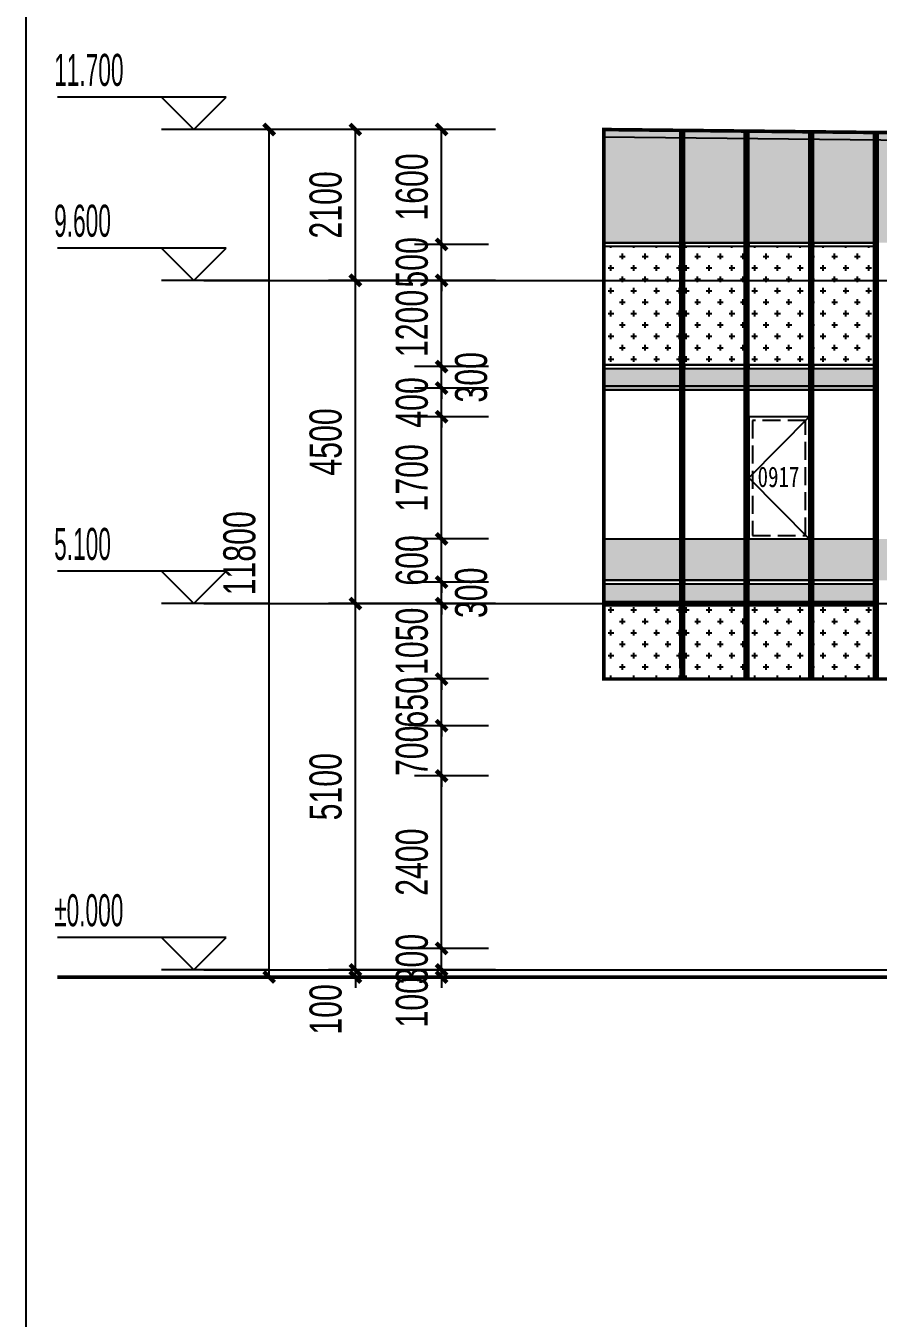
# Model space of a CAD drawing. Extents: x -483182 to 812890, y -390528 to -214858.
# Drawn here: x -31559 to -19697, y -326478 to -308486 of the extents above; entities that cross this region are included whole.
import ezdxf

# ---------------------------------------------------------------- set-up
doc = ezdxf.new("R2010")
doc.units = 0
doc.header["$LTSCALE"] = 1000
doc.header["$MEASUREMENT"] = 0
doc.linetypes.add('DASH', pattern=[0.35, 0.25, -0.1])
for name, color, linetype in [('01-标注_尺寸', 124, 'Continuous'), ('01-标注_标高', 200, 'Continuous'), ('01-标注_轴线坐标', 132, 'Continuous'), ('02-TEXT_标注', 130, 'Continuous'), ('05-填充_156', 156, 'Continuous'), ('05-填充_168', 168, 'Continuous'), ('05-填充_18', 18, 'Continuous'), ('05-填充_天正', 14, 'Continuous'), ('A-C_幕墙龙骨', 133, 'Continuous'), ('A-C_窗', 140, 'Continuous'), ('E-立面轮廓', 241, 'Continuous')]:
    doc.layers.add(name, color=color, linetype=linetype)
doc.layers.add('04-不打印_辅助线', color=165, linetype='Continuous', plot=False)
doc.styles.add('_TCH_DIM', font='ros.shx', dxfattribs={"width": 0.75, "bigfont": 'jd.shx'})
doc.styles.add('_TCH_DIM_T3', font='ros.shx', dxfattribs={"width": 0.705882, "bigfont": 'jd.shx'})
doc.styles.get("Standard").update_dxf_attribs({"font": 'STXIHEI_0.TTF', "width": 0.75})
doc.dimstyles.new('_TCH_ARCH&&150', dxfattribs={"dimtxt": 446.25, "dimasz": 150, "dimexe": 375, "dimexo": 450, "dimgap": 189.375, "dimtad": 1, "dimdec": 0, "dimzin": 0, "dimdsep": 46, "dimtxsty": '_TCH_DIM_T3', "dimblk": 'ARCHTICK', "dimcen": 0.09, "dimclrt": 7, "dimazin": 2, "dimtfac": 1, "dimtdec": 0, "dimtix": 1, "dimtmove": 2, "dimatfit": 3, "dimfxl": 0, "dimtolj": 1, "dimtzin": 0, "dimarcsym": 0})
pattern_1 = [(0, (-32028, 317429.43), (158.75, 158.75), [79.375, -238.125]), (90, (-31988.32, 317389.74), (-158.75, 158.75), [79.375, -238.125])]
pattern_2 = [(50, (0, 0), (364.36934, -31.87817), [38.1, -419.1]), (355, (0, 0), (-70.48565, 382.1133), [30.48, -335.28]), (100.451, (30.36, -2.66), (293.885, 350.23338), [32.38, -356.18]), (46.1842, (0, 101.6), (542.1581, -84.08466), [57.15, -628.65]), (96.6356, (45.2, 94.6), (474.8085, 494.8511), [48.57, -534.27]), (351.184, (0, 101.6), (474.8092, 494.8502), [45.72, -502.92]), (21, (50.8, 76.2), (303.22976, -204.53104), [38.1, -419.1]), (326, (50.8, 76.2), (123.60406, 368.37593), [30.48, -335.28]), (71.4514, (76.07, 59.16), (426.833, 163.8457), [32.38, -356.18]), (37.5, (0, 0), (6.177207, 169.11008), [0, -331.216, 0, -340.36, 0, -336.55]), (7.5, (0, 0), (133.63933, 200.36115), [0, -194.056, 0, -323.596, 0, -128.27]), (327.5, (-113.28, 0), (271.18119, -11.45749), [0, -127, 0, -396.24, 0, -525.78]), (317.5, (-164.08, 0), (296.25836, 50.85298), [0, -165.1, 0, -263.144, 0, -373.38])]
pattern_3 = [(0, (-32250, 317429.43), (158.75, 158.75), [79.375, -238.125]), (90, (-32210.32, 317389.74), (-158.75, 158.75), [79.375, -238.125])]

# ---------------------------------------------------------------- blocks, each defined once
blk = doc.blocks.new('yktdujyfkiu1')
at = {"layer": '05-填充_156'}
h = blk.add_hatch(dxfattribs=at)
h.set_pattern_fill('CROSS', color=136, scale=100)
h.set_pattern_definition(pattern_1)
h.paths.add_polyline_path([(0, 5875), (1061, 5875), (1061, 4225), (0, 4225)])
h = blk.add_hatch(dxfattribs=at)
h.set_pattern_fill('CROSS', color=136, scale=100)
h.set_pattern_definition(pattern_1)
h.paths.add_polyline_path([(0, 875), (1061, 875), (1061, -150), (0, -150)])
at = {"layer": '05-填充_168'}
h = blk.add_hatch(color=256, dxfattribs=at)
h.dxf.hatch_style = 1
h.paths.add_polyline_path([(0, 4175), (1061, 4175), (1061, 3925), (0, 3925)])
h = blk.add_hatch(color=256, dxfattribs=at)
h.dxf.hatch_style = 1
h.paths.add_polyline_path([(0, 1175), (1061, 1175), (1061, 925), (0, 925)])
for points in [[(0, 5925), (1061, 5925)], [(0, 5875), (1061, 5875)], [(0, 5875), (1061, 5875)], [(0, 4225), (1061, 4225)], [(0, 4175), (1061, 4175)], [(0, 3925), (1061, 3925)], [(0, 3875), (1061, 3875)], [(0, 1800), (1061, 1800)], [(0, 1225), (1061, 1225)], [(0, 1175), (1061, 1175)], [(0, 925), (1061, 925)], [(0, 875), (1061, 875)]]:
    blk.add_lwpolyline(points)
for points in [[(0, 5875), (1061, 5875), (1061, 5925), (0, 5925)], [(0, 5875), (1061, 5875), (1061, 4225), (0, 4225)], [(0, 4175), (1061, 4175), (1061, 4225), (0, 4225)], [(0, 4175), (1061, 4175), (1061, 3925), (0, 3925)], [(1061, 3875), (0, 3875), (0, 3925), (1061, 3925)], [(0, 1175), (1061, 1175), (1061, 1225), (0, 1225)], [(0, 1175), (1061, 1175), (1061, 925), (0, 925)], [(1061, 875), (0, 875), (0, 925), (1061, 925)], [(0, 875), (1061, 875), (1061, -150), (0, -150)]]:
    blk.add_lwpolyline(points, close=True)
blk = doc.blocks.new('kutfytd')
at = {"layer": '05-填充_18', "const_width": 60}
for points in [[(1091, -7650), (1091, -12)], [(1990, -7650), (1990, -22)], [(2889, -7650), (2889, -31)], [(3788, -7650), (3788, -41)]]:
    blk.add_lwpolyline(points, dxfattribs=at)
at = {"layer": 'A-C_幕墙龙骨'}
for p, q in [((1121, -7650), (1121, -12)), ((1960, -7650), (1960, -21)), ((2020, -7650), (2020, -22)), ((2859, -7650), (2859, -31)), ((2919, -7650), (2919, -32)), ((3758, -7650), (3758, -41)), ((3818, -7650), (3818, -42))]:
    blk.add_line(p, q, dxfattribs=at)
blk = doc.blocks.new('*U721')
blk.add_lwpolyline([(0, 0), (839, 0), (839, 1700), (0, 1700)], close=True)
blk.add_lwpolyline([(839, 1700), (0, 850), (839, 0)])
at = {"linetype": 'DASH'}
blk.add_lwpolyline([(50, 50), (789, 50), (789, 1650), (50, 1650)], close=True, dxfattribs=at)
at = {"layer": '04-不打印_辅助线', "width": 0.75}
blk.add_text('0917', height=285.4, dxfattribs=at).set_placement((120, 723))
blk = doc.blocks.new('yktdujyfkiu2')
at = {"layer": '05-填充_156'}
h = blk.add_hatch(dxfattribs=at)
h.set_pattern_fill('CROSS', color=136, scale=100)
h.set_pattern_definition(pattern_3)
h.paths.add_polyline_path([(0, 5875), (839, 5875), (839, 4225), (0, 4225)])
h = blk.add_hatch(dxfattribs=at)
h.set_pattern_fill('CROSS', color=136, scale=100)
h.set_pattern_definition(pattern_3)
h.paths.add_polyline_path([(0, 875), (839, 875), (839, -150), (0, -150)])
at = {"layer": '05-填充_168'}
h = blk.add_hatch(color=256, dxfattribs=at)
h.dxf.hatch_style = 1
h.paths.add_polyline_path([(0, 4175), (839, 4175), (839, 3925), (0, 3925)])
h = blk.add_hatch(color=256, dxfattribs=at)
h.dxf.hatch_style = 1
h.paths.add_polyline_path([(0, 1175), (839, 1175), (839, 925), (0, 925)])
for points in [[(0, 5925), (839, 5925)], [(0, 5875), (839, 5875)], [(0, 5875), (839, 5875)], [(0, 4225), (839, 4225)], [(0, 4175), (839, 4175)], [(0, 3925), (839, 3925)], [(0, 3875), (839, 3875)], [(0, 1800), (839, 1800)], [(0, 1225), (839, 1225)], [(0, 1175), (839, 1175)], [(0, 925), (839, 925)], [(0, 875), (839, 875)]]:
    blk.add_lwpolyline(points)
for points in [[(0, 5875), (839, 5875), (839, 5925), (0, 5925)], [(0, 5875), (839, 5875), (839, 4225), (0, 4225)], [(0, 4175), (839, 4175), (839, 4225), (0, 4225)], [(0, 4175), (839, 4175), (839, 3925), (0, 3925)], [(839, 3875), (0, 3875), (0, 3925), (839, 3925)], [(0, 1175), (839, 1175), (839, 1225), (0, 1225)], [(0, 1175), (839, 1175), (839, 925), (0, 925)], [(839, 875), (0, 875), (0, 925), (839, 925)], [(0, 875), (839, 875), (839, -150), (0, -150)]]:
    blk.add_lwpolyline(points, close=True)
blk = doc.blocks.new('yktdujyfkiu3')
at = {"layer": '05-填充_156'}
h = blk.add_hatch(dxfattribs=at)
h.set_pattern_fill('CROSS', color=136, scale=100)
h.set_pattern_definition(pattern_3)
h.paths.add_polyline_path([(0, 5875), (839, 5875), (839, 4225), (0, 4225)])
h = blk.add_hatch(dxfattribs=at)
h.set_pattern_fill('CROSS', color=136, scale=100)
h.set_pattern_definition(pattern_3)
h.paths.add_polyline_path([(0, 875), (839, 875), (839, -150), (0, -150)])
at = {"layer": '05-填充_168'}
h = blk.add_hatch(color=256, dxfattribs=at)
h.dxf.hatch_style = 1
h.paths.add_polyline_path([(0, 4175), (839, 4175), (839, 3925), (0, 3925)])
h = blk.add_hatch(color=256, dxfattribs=at)
h.dxf.hatch_style = 1
h.paths.add_polyline_path([(0, 1175), (839, 1175), (839, 925), (0, 925)])
for points in [[(0, 5925), (839, 5925)], [(0, 5875), (839, 5875)], [(0, 5875), (839, 5875)], [(0, 4225), (839, 4225)], [(0, 4175), (839, 4175)], [(0, 3925), (839, 3925)], [(0, 3875), (839, 3875)], [(0, 1800), (839, 1800)], [(0, 1225), (839, 1225)], [(0, 1175), (839, 1175)], [(0, 925), (839, 925)], [(0, 875), (839, 875)]]:
    blk.add_lwpolyline(points)
for points in [[(0, 5875), (839, 5875), (839, 5925), (0, 5925)], [(0, 5875), (839, 5875), (839, 4225), (0, 4225)], [(0, 4175), (839, 4175), (839, 4225), (0, 4225)], [(0, 4175), (839, 4175), (839, 3925), (0, 3925)], [(839, 3875), (0, 3875), (0, 3925), (839, 3925)], [(0, 1175), (839, 1175), (839, 1225), (0, 1225)], [(0, 1175), (839, 1175), (839, 925), (0, 925)], [(839, 875), (0, 875), (0, 925), (839, 925)], [(0, 875), (839, 875), (839, -150), (0, -150)]]:
    blk.add_lwpolyline(points, close=True)
blk = doc.blocks.new('yktdujyfkiu4')
at = {"layer": '05-填充_156'}
h = blk.add_hatch(dxfattribs=at)
h.set_pattern_fill('CROSS', color=136, scale=100)
h.set_pattern_definition(pattern_3)
h.paths.add_polyline_path([(0, 5875), (839, 5875), (839, 4225), (0, 4225)])
h = blk.add_hatch(dxfattribs=at)
h.set_pattern_fill('CROSS', color=136, scale=100)
h.set_pattern_definition(pattern_3)
h.paths.add_polyline_path([(0, 875), (839, 875), (839, -150), (0, -150)])
at = {"layer": '05-填充_168'}
h = blk.add_hatch(color=256, dxfattribs=at)
h.dxf.hatch_style = 1
h.paths.add_polyline_path([(0, 4175), (839, 4175), (839, 3925), (0, 3925)])
h = blk.add_hatch(color=256, dxfattribs=at)
h.dxf.hatch_style = 1
h.paths.add_polyline_path([(0, 1175), (839, 1175), (839, 925), (0, 925)])
for points in [[(0, 5925), (839, 5925)], [(0, 5875), (839, 5875)], [(0, 5875), (839, 5875)], [(0, 4225), (839, 4225)], [(0, 4175), (839, 4175)], [(0, 3925), (839, 3925)], [(0, 3875), (839, 3875)], [(0, 1800), (839, 1800)], [(0, 1225), (839, 1225)], [(0, 1175), (839, 1175)], [(0, 925), (839, 925)], [(0, 875), (839, 875)]]:
    blk.add_lwpolyline(points)
for points in [[(0, 5875), (839, 5875), (839, 5925), (0, 5925)], [(0, 5875), (839, 5875), (839, 4225), (0, 4225)], [(0, 4175), (839, 4175), (839, 4225), (0, 4225)], [(0, 4175), (839, 4175), (839, 3925), (0, 3925)], [(839, 3875), (0, 3875), (0, 3925), (839, 3925)], [(0, 1175), (839, 1175), (839, 1225), (0, 1225)], [(0, 1175), (839, 1175), (839, 925), (0, 925)], [(839, 875), (0, 875), (0, 925), (839, 925)], [(0, 875), (839, 875), (839, -150), (0, -150)]]:
    blk.add_lwpolyline(points, close=True)
blk = doc.blocks.new('_ArchTick')
at = {"color": 0, "linetype": 'ByBlock', "const_width": 0.4}
blk.add_lwpolyline([(-0.5, -0.5), (0.5, 0.5)], dxfattribs=at)
blk = doc.blocks.new('*D777')
at = {"layer": '01-标注_轴线坐标', "color": 0, "lineweight": -2, "transparency": 16777216}
for p, q in [((-26973, -321629), (-26973, -321479)), ((-25024, -321629), (-27348, -321629)), ((-26973, -321729), (-26973, -321629)), ((-25024, -321729), (-27348, -321729)), ((-26973, -321729), (-26973, -321879))]:
    blk.add_line(p, q, dxfattribs=at)
at = {"layer": 'Defpoints', "color": 0, "transparency": 16777216}
for p in [(-26973, -321629), (-24574, -321629), (-24574, -321729)]:
    blk.add_point(p, dxfattribs=at)
at = {"layer": '01-标注_轴线坐标', "color": 0, "lineweight": -2, "transparency": 16777216, "xscale": 150, "yscale": 150, "zscale": 150}
for p, rotation in [((-26973, -321629), 270), ((-26973, -321729), 90)]:
    blk.add_blockref('_ArchTick', p, dxfattribs=dict(at, rotation=rotation))
at = {"layer": '01-标注_轴线坐标', "color": 7, "transparency": 16777216, "insert": (-27385, -322179), "char_height": 446.2, "attachment_point": 5, "rotation": 90, "style": '_TCH_DIM_T3'}
blk.add_mtext('\\A1;100', dxfattribs=at)
blk = doc.blocks.new('*D778')
at = {"layer": '01-标注_轴线坐标', "color": 0, "lineweight": -2, "transparency": 16777216}
for p, q in [((-25024, -316529), (-27348, -316529)), ((-26973, -321629), (-26973, -316529)), ((-25024, -321629), (-27348, -321629))]:
    blk.add_line(p, q, dxfattribs=at)
at = {"layer": 'Defpoints', "color": 0, "transparency": 16777216}
for p in [(-26973, -316529), (-24574, -316529), (-24574, -321629)]:
    blk.add_point(p, dxfattribs=at)
at = {"layer": '01-标注_轴线坐标', "color": 0, "lineweight": -2, "transparency": 16777216, "xscale": 150, "yscale": 150, "zscale": 150}
for p, rotation in [((-26973, -316529), 90), ((-26973, -321629), 270)]:
    blk.add_blockref('_ArchTick', p, dxfattribs=dict(at, rotation=rotation))
at = {"layer": '01-标注_轴线坐标', "color": 7, "transparency": 16777216, "insert": (-27385, -319079), "char_height": 446.2, "attachment_point": 5, "rotation": 90, "style": '_TCH_DIM_T3'}
blk.add_mtext('\\A1;5100', dxfattribs=at)
blk = doc.blocks.new('*D779')
at = {"layer": '01-标注_轴线坐标', "color": 0, "lineweight": -2, "transparency": 16777216}
for p, q in [((-25024, -312029), (-27348, -312029)), ((-26973, -316529), (-26973, -312029)), ((-25024, -316529), (-27348, -316529))]:
    blk.add_line(p, q, dxfattribs=at)
at = {"layer": 'Defpoints', "color": 0, "transparency": 16777216}
for p in [(-26973, -312029), (-24574, -312029), (-24574, -316529)]:
    blk.add_point(p, dxfattribs=at)
at = {"layer": '01-标注_轴线坐标', "color": 0, "lineweight": -2, "transparency": 16777216, "xscale": 150, "yscale": 150, "zscale": 150}
for p, rotation in [((-26973, -312029), 90), ((-26973, -316529), 270)]:
    blk.add_blockref('_ArchTick', p, dxfattribs=dict(at, rotation=rotation))
at = {"layer": '01-标注_轴线坐标', "color": 7, "transparency": 16777216, "insert": (-27385, -314279), "char_height": 446.2, "attachment_point": 5, "rotation": 90, "style": '_TCH_DIM_T3'}
blk.add_mtext('\\A1;4500', dxfattribs=at)
blk = doc.blocks.new('*D780')
at = {"layer": '01-标注_轴线坐标', "color": 0, "lineweight": -2, "transparency": 16777216}
for p, q in [((-25024, -309929), (-27348, -309929)), ((-26973, -312029), (-26973, -309929)), ((-25024, -312029), (-27348, -312029))]:
    blk.add_line(p, q, dxfattribs=at)
at = {"layer": 'Defpoints', "color": 0, "transparency": 16777216}
for p in [(-26973, -309929), (-24574, -309929), (-24574, -312029)]:
    blk.add_point(p, dxfattribs=at)
at = {"layer": '01-标注_轴线坐标', "color": 0, "lineweight": -2, "transparency": 16777216, "xscale": 150, "yscale": 150, "zscale": 150}
for p, rotation in [((-26973, -309929), 90), ((-26973, -312029), 270)]:
    blk.add_blockref('_ArchTick', p, dxfattribs=dict(at, rotation=rotation))
at = {"layer": '01-标注_轴线坐标', "color": 7, "transparency": 16777216, "insert": (-27385, -310979), "char_height": 446.2, "attachment_point": 5, "rotation": 90, "style": '_TCH_DIM_T3'}
blk.add_mtext('\\A1;2100', dxfattribs=at)
blk = doc.blocks.new('*D781')
at = {"layer": '01-标注_轴线坐标', "color": 0, "lineweight": -2, "transparency": 16777216}
for p, q in [((-26224, -309929), (-28548, -309929)), ((-28173, -321729), (-28173, -309929)), ((-26224, -321729), (-28548, -321729))]:
    blk.add_line(p, q, dxfattribs=at)
at = {"layer": 'Defpoints', "color": 0, "transparency": 16777216}
for p in [(-28173, -309929), (-25774, -309929), (-25774, -321729)]:
    blk.add_point(p, dxfattribs=at)
at = {"layer": '01-标注_轴线坐标', "color": 0, "lineweight": -2, "transparency": 16777216, "xscale": 150, "yscale": 150, "zscale": 150}
for p, rotation in [((-28173, -309929), 90), ((-28173, -321729), 270)]:
    blk.add_blockref('_ArchTick', p, dxfattribs=dict(at, rotation=rotation))
at = {"layer": '01-标注_轴线坐标', "color": 7, "transparency": 16777216, "insert": (-28585, -315829), "char_height": 446.2, "attachment_point": 5, "rotation": 90, "style": '_TCH_DIM_T3'}
blk.add_mtext('\\A1;11800', dxfattribs=at)
blk = doc.blocks.new('*D782')
at = {"layer": '01-标注_尺寸', "color": 0, "lineweight": -2, "transparency": 16777216}
for p, q in [((-25773, -321629), (-25773, -321479)), ((-25119, -321629), (-26148, -321629)), ((-25773, -321729), (-25773, -321629)), ((-25119, -321729), (-26148, -321729)), ((-25773, -321729), (-25773, -321879))]:
    blk.add_line(p, q, dxfattribs=at)
at = {"layer": 'Defpoints', "color": 0, "transparency": 16777216}
for p in [(-25773, -321629), (-24669, -321629), (-24669, -321729)]:
    blk.add_point(p, dxfattribs=at)
at = {"layer": '01-标注_尺寸', "color": 0, "lineweight": -2, "transparency": 16777216, "xscale": 150, "yscale": 150, "zscale": 150}
for p, rotation in [((-25773, -321629), 270), ((-25773, -321729), 90)]:
    blk.add_blockref('_ArchTick', p, dxfattribs=dict(at, rotation=rotation))
at = {"layer": '01-标注_尺寸', "color": 7, "transparency": 16777216, "insert": (-26185, -322080), "char_height": 446.2, "attachment_point": 5, "rotation": 90, "style": '_TCH_DIM_T3'}
blk.add_mtext('\\A1;100', dxfattribs=at)
blk = doc.blocks.new('*D783')
at = {"layer": '01-标注_尺寸', "color": 0, "lineweight": -2, "transparency": 16777216}
for p, q in [((-25119, -321329), (-26148, -321329)), ((-25773, -321329), (-25773, -321179)), ((-25773, -321629), (-25773, -321329)), ((-25119, -321629), (-26148, -321629)), ((-25773, -321629), (-25773, -321779))]:
    blk.add_line(p, q, dxfattribs=at)
at = {"layer": 'Defpoints', "color": 0, "transparency": 16777216}
for p in [(-25773, -321329), (-24669, -321329), (-24669, -321629)]:
    blk.add_point(p, dxfattribs=at)
at = {"layer": '01-标注_尺寸', "color": 0, "lineweight": -2, "transparency": 16777216, "xscale": 150, "yscale": 150, "zscale": 150}
for p, rotation in [((-25773, -321329), 270), ((-25773, -321629), 90)]:
    blk.add_blockref('_ArchTick', p, dxfattribs=dict(at, rotation=rotation))
at = {"layer": '01-标注_尺寸', "color": 7, "transparency": 16777216, "insert": (-26185, -321479), "char_height": 446.2, "attachment_point": 5, "rotation": 90, "style": '_TCH_DIM_T3'}
blk.add_mtext('\\A1;300', dxfattribs=at)
blk = doc.blocks.new('*D784')
at = {"layer": '01-标注_尺寸', "color": 0, "lineweight": -2, "transparency": 16777216}
for p, q in [((-25119, -318929), (-26148, -318929)), ((-25773, -321329), (-25773, -318929)), ((-25119, -321329), (-26148, -321329))]:
    blk.add_line(p, q, dxfattribs=at)
at = {"layer": 'Defpoints', "color": 0, "transparency": 16777216}
for p in [(-25773, -318929), (-24669, -318929), (-24669, -321329)]:
    blk.add_point(p, dxfattribs=at)
at = {"layer": '01-标注_尺寸', "color": 0, "lineweight": -2, "transparency": 16777216, "xscale": 150, "yscale": 150, "zscale": 150}
for p, rotation in [((-25773, -318929), 90), ((-25773, -321329), 270)]:
    blk.add_blockref('_ArchTick', p, dxfattribs=dict(at, rotation=rotation))
at = {"layer": '01-标注_尺寸', "color": 7, "transparency": 16777216, "insert": (-26185, -320129), "char_height": 446.2, "attachment_point": 5, "rotation": 90, "style": '_TCH_DIM_T3'}
blk.add_mtext('\\A1;2400', dxfattribs=at)
blk = doc.blocks.new('*D785')
at = {"layer": '01-标注_尺寸', "color": 0, "lineweight": -2, "transparency": 16777216}
for p, q in [((-25773, -318229), (-25773, -318079)), ((-25119, -318229), (-26148, -318229)), ((-25773, -318929), (-25773, -318229)), ((-25119, -318929), (-26148, -318929)), ((-25773, -318929), (-25773, -319079))]:
    blk.add_line(p, q, dxfattribs=at)
at = {"layer": 'Defpoints', "color": 0, "transparency": 16777216}
for p in [(-25773, -318229), (-24669, -318229), (-24669, -318929)]:
    blk.add_point(p, dxfattribs=at)
at = {"layer": '01-标注_尺寸', "color": 0, "lineweight": -2, "transparency": 16777216, "xscale": 150, "yscale": 150, "zscale": 150}
for p, rotation in [((-25773, -318229), 270), ((-25773, -318929), 90)]:
    blk.add_blockref('_ArchTick', p, dxfattribs=dict(at, rotation=rotation))
at = {"layer": '01-标注_尺寸', "color": 7, "transparency": 16777216, "insert": (-26185, -318579), "char_height": 446.2, "attachment_point": 5, "rotation": 90, "style": '_TCH_DIM_T3'}
blk.add_mtext('\\A1;700', dxfattribs=at)
blk = doc.blocks.new('*D786')
at = {"layer": '01-标注_尺寸', "color": 0, "lineweight": -2, "transparency": 16777216}
for p, q in [((-25773, -317579), (-25773, -317429)), ((-25119, -317579), (-26148, -317579)), ((-25773, -318229), (-25773, -317579)), ((-25119, -318229), (-26148, -318229)), ((-25773, -318229), (-25773, -318379))]:
    blk.add_line(p, q, dxfattribs=at)
at = {"layer": 'Defpoints', "color": 0, "transparency": 16777216}
for p in [(-25773, -317579), (-24669, -317579), (-24669, -318229)]:
    blk.add_point(p, dxfattribs=at)
at = {"layer": '01-标注_尺寸', "color": 0, "lineweight": -2, "transparency": 16777216, "xscale": 150, "yscale": 150, "zscale": 150}
for p, rotation in [((-25773, -317579), 270), ((-25773, -318229), 90)]:
    blk.add_blockref('_ArchTick', p, dxfattribs=dict(at, rotation=rotation))
at = {"layer": '01-标注_尺寸', "color": 7, "transparency": 16777216, "insert": (-26185, -317904), "char_height": 446.2, "attachment_point": 5, "rotation": 90, "style": '_TCH_DIM_T3'}
blk.add_mtext('\\A1;650', dxfattribs=at)
blk = doc.blocks.new('*D787')
at = {"layer": '01-标注_尺寸', "color": 0, "lineweight": -2, "transparency": 16777216}
for p, q in [((-25773, -316529), (-25773, -316379)), ((-25119, -316529), (-26148, -316529)), ((-25773, -317579), (-25773, -316529)), ((-25119, -317579), (-26148, -317579)), ((-25773, -317579), (-25773, -317729))]:
    blk.add_line(p, q, dxfattribs=at)
at = {"layer": 'Defpoints', "color": 0, "transparency": 16777216}
for p in [(-25773, -316529), (-24669, -316529), (-24669, -317579)]:
    blk.add_point(p, dxfattribs=at)
at = {"layer": '01-标注_尺寸', "color": 0, "lineweight": -2, "transparency": 16777216, "xscale": 150, "yscale": 150, "zscale": 150}
for p, rotation in [((-25773, -316529), 270), ((-25773, -317579), 90)]:
    blk.add_blockref('_ArchTick', p, dxfattribs=dict(at, rotation=rotation))
at = {"layer": '01-标注_尺寸', "color": 7, "transparency": 16777216, "insert": (-26185, -317054), "char_height": 446.2, "attachment_point": 5, "rotation": 90, "style": '_TCH_DIM_T3'}
blk.add_mtext('\\A1;1050', dxfattribs=at)
blk = doc.blocks.new('*D788')
at = {"layer": '01-标注_尺寸', "color": 0, "lineweight": -2, "transparency": 16777216}
for p, q in [((-25773, -316229), (-25773, -316079)), ((-25119, -316229), (-26148, -316229)), ((-25773, -316529), (-25773, -316229)), ((-25119, -316529), (-26148, -316529)), ((-25773, -316529), (-25773, -316679))]:
    blk.add_line(p, q, dxfattribs=at)
at = {"layer": 'Defpoints', "color": 0, "transparency": 16777216}
for p in [(-25773, -316229), (-24669, -316229), (-24669, -316529)]:
    blk.add_point(p, dxfattribs=at)
at = {"layer": '01-标注_尺寸', "color": 0, "lineweight": -2, "transparency": 16777216, "xscale": 150, "yscale": 150, "zscale": 150}
for p, rotation in [((-25773, -316229), 270), ((-25773, -316529), 90)]:
    blk.add_blockref('_ArchTick', p, dxfattribs=dict(at, rotation=rotation))
at = {"layer": '01-标注_尺寸', "color": 7, "transparency": 16777216, "insert": (-25360, -316379), "char_height": 446.2, "attachment_point": 5, "rotation": 90, "style": '_TCH_DIM_T3'}
blk.add_mtext('\\A1;300', dxfattribs=at)
blk = doc.blocks.new('*D789')
at = {"layer": '01-标注_尺寸', "color": 0, "lineweight": -2, "transparency": 16777216}
for p, q in [((-25773, -315629), (-25773, -315479)), ((-25119, -315629), (-26148, -315629)), ((-25773, -316229), (-25773, -315629)), ((-25119, -316229), (-26148, -316229)), ((-25773, -316229), (-25773, -316379))]:
    blk.add_line(p, q, dxfattribs=at)
at = {"layer": 'Defpoints', "color": 0, "transparency": 16777216}
for p in [(-25773, -315629), (-24669, -315629), (-24669, -316229)]:
    blk.add_point(p, dxfattribs=at)
at = {"layer": '01-标注_尺寸', "color": 0, "lineweight": -2, "transparency": 16777216, "xscale": 150, "yscale": 150, "zscale": 150}
for p, rotation in [((-25773, -315629), 270), ((-25773, -316229), 90)]:
    blk.add_blockref('_ArchTick', p, dxfattribs=dict(at, rotation=rotation))
at = {"layer": '01-标注_尺寸', "color": 7, "transparency": 16777216, "insert": (-26185, -315929), "char_height": 446.2, "attachment_point": 5, "rotation": 90, "style": '_TCH_DIM_T3'}
blk.add_mtext('\\A1;600', dxfattribs=at)
blk = doc.blocks.new('*D790')
at = {"layer": '01-标注_尺寸', "color": 0, "lineweight": -2, "transparency": 16777216}
for p, q in [((-25119, -313929), (-26148, -313929)), ((-25773, -315629), (-25773, -313929)), ((-25119, -315629), (-26148, -315629))]:
    blk.add_line(p, q, dxfattribs=at)
at = {"layer": 'Defpoints', "color": 0, "transparency": 16777216}
for p in [(-25773, -313929), (-24669, -313929), (-24669, -315629)]:
    blk.add_point(p, dxfattribs=at)
at = {"layer": '01-标注_尺寸', "color": 0, "lineweight": -2, "transparency": 16777216, "xscale": 150, "yscale": 150, "zscale": 150}
for p, rotation in [((-25773, -313929), 90), ((-25773, -315629), 270)]:
    blk.add_blockref('_ArchTick', p, dxfattribs=dict(at, rotation=rotation))
at = {"layer": '01-标注_尺寸', "color": 7, "transparency": 16777216, "insert": (-26185, -314779), "char_height": 446.2, "attachment_point": 5, "rotation": 90, "style": '_TCH_DIM_T3'}
blk.add_mtext('\\A1;1700', dxfattribs=at)
blk = doc.blocks.new('*D791')
at = {"layer": '01-标注_尺寸', "color": 0, "lineweight": -2, "transparency": 16777216}
for p, q in [((-25773, -313529), (-25773, -313379)), ((-25119, -313529), (-26148, -313529)), ((-25773, -313929), (-25773, -313529)), ((-25119, -313929), (-26148, -313929)), ((-25773, -313929), (-25773, -314079))]:
    blk.add_line(p, q, dxfattribs=at)
at = {"layer": 'Defpoints', "color": 0, "transparency": 16777216}
for p in [(-25773, -313529), (-24669, -313529), (-24669, -313929)]:
    blk.add_point(p, dxfattribs=at)
at = {"layer": '01-标注_尺寸', "color": 0, "lineweight": -2, "transparency": 16777216, "xscale": 150, "yscale": 150, "zscale": 150}
for p, rotation in [((-25773, -313529), 270), ((-25773, -313929), 90)]:
    blk.add_blockref('_ArchTick', p, dxfattribs=dict(at, rotation=rotation))
at = {"layer": '01-标注_尺寸', "color": 7, "transparency": 16777216, "insert": (-26185, -313729), "char_height": 446.2, "attachment_point": 5, "rotation": 90, "style": '_TCH_DIM_T3'}
blk.add_mtext('\\A1;400', dxfattribs=at)
blk = doc.blocks.new('*D792')
at = {"layer": '01-标注_尺寸', "color": 0, "lineweight": -2, "transparency": 16777216}
for p, q in [((-25119, -313229), (-26148, -313229)), ((-25773, -313229), (-25773, -313079)), ((-25773, -313529), (-25773, -313229)), ((-25119, -313529), (-26148, -313529)), ((-25773, -313529), (-25773, -313679))]:
    blk.add_line(p, q, dxfattribs=at)
at = {"layer": 'Defpoints', "color": 0, "transparency": 16777216}
for p in [(-25773, -313229), (-24669, -313229), (-24669, -313529)]:
    blk.add_point(p, dxfattribs=at)
at = {"layer": '01-标注_尺寸', "color": 0, "lineweight": -2, "transparency": 16777216, "xscale": 150, "yscale": 150, "zscale": 150}
for p, rotation in [((-25773, -313229), 270), ((-25773, -313529), 90)]:
    blk.add_blockref('_ArchTick', p, dxfattribs=dict(at, rotation=rotation))
at = {"layer": '01-标注_尺寸', "color": 7, "transparency": 16777216, "insert": (-25360, -313379), "char_height": 446.2, "attachment_point": 5, "rotation": 90, "style": '_TCH_DIM_T3'}
blk.add_mtext('\\A1;300', dxfattribs=at)
blk = doc.blocks.new('*D793')
at = {"layer": '01-标注_尺寸', "color": 0, "lineweight": -2, "transparency": 16777216}
for p, q in [((-25119, -312029), (-26148, -312029)), ((-25773, -313229), (-25773, -312029)), ((-25119, -313229), (-26148, -313229))]:
    blk.add_line(p, q, dxfattribs=at)
at = {"layer": 'Defpoints', "color": 0, "transparency": 16777216}
for p in [(-25773, -312029), (-24669, -312029), (-24669, -313229)]:
    blk.add_point(p, dxfattribs=at)
at = {"layer": '01-标注_尺寸', "color": 0, "lineweight": -2, "transparency": 16777216, "xscale": 150, "yscale": 150, "zscale": 150}
for p, rotation in [((-25773, -312029), 90), ((-25773, -313229), 270)]:
    blk.add_blockref('_ArchTick', p, dxfattribs=dict(at, rotation=rotation))
at = {"layer": '01-标注_尺寸', "color": 7, "transparency": 16777216, "insert": (-26185, -312629), "char_height": 446.2, "attachment_point": 5, "rotation": 90, "style": '_TCH_DIM_T3'}
blk.add_mtext('\\A1;1200', dxfattribs=at)
blk = doc.blocks.new('*D794')
at = {"layer": '01-标注_尺寸', "color": 0, "lineweight": -2, "transparency": 16777216}
for p, q in [((-25773, -311529), (-25773, -311379)), ((-25119, -311529), (-26148, -311529)), ((-25773, -312029), (-25773, -311529)), ((-25119, -312029), (-26148, -312029)), ((-25773, -312029), (-25773, -312179))]:
    blk.add_line(p, q, dxfattribs=at)
at = {"layer": 'Defpoints', "color": 0, "transparency": 16777216}
for p in [(-25773, -311529), (-24669, -311529), (-24669, -312029)]:
    blk.add_point(p, dxfattribs=at)
at = {"layer": '01-标注_尺寸', "color": 0, "lineweight": -2, "transparency": 16777216, "xscale": 150, "yscale": 150, "zscale": 150}
for p, rotation in [((-25773, -311529), 270), ((-25773, -312029), 90)]:
    blk.add_blockref('_ArchTick', p, dxfattribs=dict(at, rotation=rotation))
at = {"layer": '01-标注_尺寸', "color": 7, "transparency": 16777216, "insert": (-26185, -311779), "char_height": 446.2, "attachment_point": 5, "rotation": 90, "style": '_TCH_DIM_T3'}
blk.add_mtext('\\A1;500', dxfattribs=at)
blk = doc.blocks.new('*D795')
at = {"layer": '01-标注_尺寸', "color": 0, "lineweight": -2, "transparency": 16777216}
for p, q in [((-25119, -309929), (-26148, -309929)), ((-25773, -311529), (-25773, -309929)), ((-25119, -311529), (-26148, -311529))]:
    blk.add_line(p, q, dxfattribs=at)
at = {"layer": 'Defpoints', "color": 0, "transparency": 16777216}
for p in [(-25773, -309929), (-24669, -309929), (-24669, -311529)]:
    blk.add_point(p, dxfattribs=at)
at = {"layer": '01-标注_尺寸', "color": 0, "lineweight": -2, "transparency": 16777216, "xscale": 150, "yscale": 150, "zscale": 150}
for p, rotation in [((-25773, -309929), 90), ((-25773, -311529), 270)]:
    blk.add_blockref('_ArchTick', p, dxfattribs=dict(at, rotation=rotation))
at = {"layer": '01-标注_尺寸', "color": 7, "transparency": 16777216, "insert": (-26185, -310729), "char_height": 446.2, "attachment_point": 5, "rotation": 90, "style": '_TCH_DIM_T3'}
blk.add_mtext('\\A1;1600', dxfattribs=at)

msp = doc.modelspace()

# ---------------------------------------------------------------- hatches: boundary and pattern name
at = {"layer": '05-填充_18'}
h = msp.add_hatch(color=256, dxfattribs=at)
h.dxf.hatch_style = 1
h.paths.add_polyline_path([(-23515, -309929.4), (-23515, -310029.4), (22342.2, -310529.4), (22342.2, -310429.4)])
at = {"layer": '05-填充_天正'}
h = msp.add_hatch(dxfattribs=at)
h.set_pattern_fill('AR-CONC', color=256, scale=200)
h.set_pattern_definition(pattern_2)
h.paths.add_polyline_path([(-22454, -311504.4), (-22454, -309941), (-23515, -309929.4), (-23515, -311504.4)])
h.paths.add_polyline_path([(-22394, -311504.4), (-21555, -311504.4), (-21555, -309950.8), (-22394, -309941.7)])
h.paths.add_polyline_path([(-20656, -311504.4), (-20656, -309960.6), (-21495, -309951.5), (-21495, -311504.4)])
h.paths.add_polyline_path([(-20596, -311504.4), (-19757, -311504.4), (-19757, -309970.4), (-20596, -309961.3)])
h.paths.add_polyline_path([(-18858, -311504.4), (-18858, -309980.2), (-19697, -309971.1), (-19697, -311504.4)])
h.paths.add_polyline_path([(-18798, -311504.4), (-17959, -311504.4), (-17959, -309990), (-18798, -309980.9)])
h.paths.add_polyline_path([(-17060, -311504.4), (-17060, -309999.8), (-17899, -309990.7), (-17899, -311504.4)])
h.paths.add_polyline_path([(-17000, -311504.4), (-16161, -311504.4), (-16161, -310009.6), (-17000, -310000.5)])
h.paths.add_polyline_path([(-15262, -311504.4), (-15262, -310019.4), (-16101, -310010.3), (-16101, -311504.4)])
h.paths.add_polyline_path([(-14363, -311504.4), (-14363, -310029.2), (-15202, -310020.1), (-15202, -311504.4)])
h.paths.add_polyline_path([(-13464, -311504.4), (-13464, -310039), (-14303, -310029.9), (-14303, -311504.4)])
h.paths.add_polyline_path([(-12565, -311504.4), (-12565, -310048.8), (-13404, -310039.7), (-13404, -311504.4)])
h.paths.add_polyline_path([(-11666, -311504.4), (-11666, -310058.6), (-12505, -310049.5), (-12505, -311504.4)])
h.paths.add_polyline_path([(-10767, -311504.4), (-10767, -310068.4), (-11606, -310059.3), (-11606, -311504.4)])
h.paths.add_polyline_path([(-9868, -311504.4), (-9868, -310078.2), (-10707, -310069.1), (-10707, -311504.4)])
h.paths.add_polyline_path([(-9808, -311504.4), (-8969, -311504.4), (-8969, -310088), (-9808, -310078.9)])
h.paths.add_polyline_path([(-8070, -311504.4), (-8070, -310097.8), (-8909, -310088.7), (-8909, -311504.4)])
h.paths.add_polyline_path([(-7171, -311504.4), (-7171, -310107.6), (-8010, -310098.5), (-8010, -311504.4)])
h.paths.add_polyline_path([(-6272, -311504.4), (-6272, -310117.4), (-7111, -310108.3), (-7111, -311504.4)])
h.paths.add_polyline_path([(-5373, -311504.4), (-5373, -310127.2), (-6212, -310118.1), (-6212, -311504.4)])
h.paths.add_polyline_path([(-4474, -311504.4), (-4474, -310137), (-5313, -310127.9), (-5313, -311504.4)])
h.paths.add_polyline_path([(-3575, -311504.4), (-3575, -310146.8), (-4414, -310137.7), (-4414, -311504.4)])
h.paths.add_polyline_path([(-3515, -311504.4), (-2676, -311504.4), (-2676, -310156.6), (-3515, -310147.5)])
h.paths.add_polyline_path([(-1777, -311504.4), (-1777, -310166.4), (-2616, -310157.3), (-2616, -311504.4)])
h.paths.add_polyline_path([(-878, -311504.4), (-878, -310176.2), (-1717, -310167.1), (-1717, -311504.4)])
h.paths.add_polyline_path([(21, -311504.4), (21, -310186.1), (-818, -310176.9), (-818, -311504.4)])
h.paths.add_polyline_path([(920, -311504.4), (920, -310195.9), (81, -310186.7), (81, -311504.4)])
h.paths.add_polyline_path([(1819, -311504.4), (1819, -310205.7), (980, -310196.5), (980, -311504.4)])
h.paths.add_polyline_path([(2718, -311504.4), (2718, -310215.5), (1879, -310206.3), (1879, -311504.4)])
h.paths.add_polyline_path([(3617, -311504.4), (3617, -310225.3), (2778, -310216.1), (2778, -311504.4)])
h.paths.add_polyline_path([(4516, -311504.4), (4516, -310235.1), (3677, -310225.9), (3677, -311504.4)])
h.paths.add_polyline_path([(5415, -311504.4), (5415, -310244.9), (4576, -310235.7), (4576, -311504.4)])
h.paths.add_polyline_path([(6314, -311504.4), (6314, -310254.7), (5475, -310245.5), (5475, -311504.4)])
h.paths.add_polyline_path([(7213, -311504.4), (7213, -310264.5), (6374, -310255.3), (6374, -311504.4)])
h.paths.add_polyline_path([(8112, -311504.4), (8112, -310274.3), (7273, -310265.1), (7273, -311504.4)])
h.paths.add_polyline_path([(9011, -311504.4), (9011, -310284.1), (8172, -310274.9), (8172, -311504.4)])
h.paths.add_polyline_path([(9910, -311504.4), (9910, -310293.9), (9071, -310284.7), (9071, -311504.4)])
h.paths.add_polyline_path([(10809, -311504.4), (10809, -310303.7), (9970, -310294.5), (9970, -311504.4)])
h.paths.add_polyline_path([(11708, -311504.4), (11708, -310313.5), (10869, -310304.3), (10869, -311504.4)])
h.paths.add_polyline_path([(12607, -311504.4), (12607, -310323.3), (11768, -310314.1), (11768, -311504.4)])
h.paths.add_polyline_path([(13506, -311504.4), (13506, -310333.1), (12667, -310323.9), (12667, -311504.4)])
h.paths.add_polyline_path([(14405, -311504.4), (14405, -310342.9), (13566, -310333.7), (13566, -311504.4)])
h.paths.add_polyline_path([(15304, -311504.4), (15304, -310352.7), (14465, -310343.5), (14465, -311504.4)])
h.paths.add_polyline_path([(15364, -311504.4), (16203, -311504.4), (16203, -310362.5), (15364, -310353.3)])
h.paths.add_polyline_path([(17102, -311504.4), (17102, -310372.3), (16263, -310363.1), (16263, -311504.4)])
h.paths.add_polyline_path([(18001, -311504.4), (18001, -310382.1), (17162, -310372.9), (17162, -311504.4)])
h.paths.add_polyline_path([(18900, -311504.4), (18900, -310391.9), (18061, -310382.7), (18061, -311504.4)])
h.paths.add_polyline_path([(19799, -311504.4), (19799, -310401.7), (18960, -310392.6), (18960, -311504.4)])
h.paths.add_polyline_path([(20698, -311504.4), (20698, -310411.5), (19859, -310402.4), (19859, -311504.4)])
h.paths.add_polyline_path([(21597, -311504.4), (21597, -310421.3), (20758, -310412.2), (20758, -311504.4)])
h.paths.add_polyline_path([(22342.2, -310429.4), (21657, -310422), (21657, -311504.4), (22340, -311504.4)])
h = msp.add_hatch(dxfattribs=at)
h.set_pattern_fill('AR-CONC', color=256, scale=200)
h.set_pattern_definition(pattern_2)
h.paths.add_polyline_path([(21657, -315629.4), (22340, -315629.4), (22340, -316204.4), (21657, -316204.4)])
h.paths.add_polyline_path([(20758, -315629.4), (21597, -315629.4), (21597, -316204.4), (20758, -316204.4)])
h.paths.add_polyline_path([(19859, -316204.4), (20698, -316204.4), (20698, -315629.4), (19859, -315629.4)])
h.paths.add_polyline_path([(18960, -316204.4), (19799, -316204.4), (19799, -315629.4), (18960, -315629.4)])
h.paths.add_polyline_path([(18061, -315629.4), (18900, -315629.4), (18900, -316204.4), (18061, -316204.4)])
h.paths.add_polyline_path([(17162, -315629.4), (18001, -315629.4), (18001, -316204.4), (17162, -316204.4)])
h.paths.add_polyline_path([(16263, -316204.4), (17102, -316204.4), (17102, -315629.4), (16263, -315629.4)])
h.paths.add_polyline_path([(15364, -316204.4), (16203, -316204.4), (16203, -315629.4), (15364, -315629.4)])
h.paths.add_polyline_path([(14465, -315629.4), (15304, -315629.4), (15304, -316204.4), (14465, -316204.4)])
h.paths.add_polyline_path([(13566, -315629.4), (14405, -315629.4), (14405, -316204.4), (13566, -316204.4)])
h.paths.add_polyline_path([(12667, -315629.4), (13506, -315629.4), (13506, -316204.4), (12667, -316204.4)])
h.paths.add_polyline_path([(11768, -315629.4), (12607, -315629.4), (12607, -316204.4), (11768, -316204.4)])
h.paths.add_polyline_path([(10869, -315629.4), (11708, -315629.4), (11708, -316204.4), (10869, -316204.4)])
h.paths.add_polyline_path([(9970, -315629.4), (10809, -315629.4), (10809, -316204.4), (9970, -316204.4)])
h.paths.add_polyline_path([(9071, -315629.4), (9910, -315629.4), (9910, -316204.4), (9071, -316204.4)])
h.paths.add_polyline_path([(8172, -315629.4), (9011, -315629.4), (9011, -316204.4), (8172, -316204.4)])
h.paths.add_polyline_path([(7273, -315629.4), (8112, -315629.4), (8112, -316204.4), (7273, -316204.4)])
h.paths.add_polyline_path([(6374, -315629.4), (7213, -315629.4), (7213, -316204.4), (6374, -316204.4)])
h.paths.add_polyline_path([(5475, -315629.4), (6314, -315629.4), (6314, -316204.4), (5475, -316204.4)])
h.paths.add_polyline_path([(4576, -315629.4), (5415, -315629.4), (5415, -316204.4), (4576, -316204.4)])
h.paths.add_polyline_path([(3677, -315629.4), (4516, -315629.4), (4516, -316204.4), (3677, -316204.4)])
h.paths.add_polyline_path([(2778, -315629.4), (3617, -315629.4), (3617, -316204.4), (2778, -316204.4)])
h.paths.add_polyline_path([(1879, -315629.4), (2718, -315629.4), (2718, -316204.4), (1879, -316204.4)])
h.paths.add_polyline_path([(980, -315629.4), (1819, -315629.4), (1819, -316204.4), (980, -316204.4)])
h.paths.add_polyline_path([(81, -315629.4), (920, -315629.4), (920, -316204.4), (81, -316204.4)])
h.paths.add_polyline_path([(-818, -315629.4), (21, -315629.4), (21, -316204.4), (-818, -316204.4)])
h.paths.add_polyline_path([(-1717, -315629.4), (-878, -315629.4), (-878, -316204.4), (-1717, -316204.4)])
h.paths.add_polyline_path([(-2616, -315629.4), (-1777, -315629.4), (-1777, -316204.4), (-2616, -316204.4)])
h.paths.add_polyline_path([(-3515, -315629.4), (-2676, -315629.4), (-2676, -316204.4), (-3515, -316204.4)])
h.paths.add_polyline_path([(-4414, -315629.4), (-3575, -315629.4), (-3575, -316204.4), (-4414, -316204.4)])
h.paths.add_polyline_path([(-5313, -315629.4), (-4474, -315629.4), (-4474, -316204.4), (-5313, -316204.4)])
h.paths.add_polyline_path([(-6212, -315629.4), (-5373, -315629.4), (-5373, -316204.4), (-6212, -316204.4)])
h.paths.add_polyline_path([(-7111, -315629.4), (-6272, -315629.4), (-6272, -316204.4), (-7111, -316204.4)])
h.paths.add_polyline_path([(-8010, -315629.4), (-7171, -315629.4), (-7171, -316204.4), (-8010, -316204.4)])
h.paths.add_polyline_path([(-8909, -315629.4), (-8070, -315629.4), (-8070, -316204.4), (-8909, -316204.4)])
h.paths.add_polyline_path([(-9808, -315629.4), (-8969, -315629.4), (-8969, -316204.4), (-9808, -316204.4)])
h.paths.add_polyline_path([(-10707, -315629.4), (-9868, -315629.4), (-9868, -316204.4), (-10707, -316204.4)])
h.paths.add_polyline_path([(-11606, -315629.4), (-10767, -315629.4), (-10767, -316204.4), (-11606, -316204.4)])
h.paths.add_polyline_path([(-12505, -315629.4), (-11666, -315629.4), (-11666, -316204.4), (-12505, -316204.4)])
h.paths.add_polyline_path([(-13404, -315629.4), (-12565, -315629.4), (-12565, -316204.4), (-13404, -316204.4)])
h.paths.add_polyline_path([(-14303, -315629.4), (-13464, -315629.4), (-13464, -316204.4), (-14303, -316204.4)])
h.paths.add_polyline_path([(-15202, -315629.4), (-14363, -315629.4), (-14363, -316204.4), (-15202, -316204.4)])
h.paths.add_polyline_path([(-16101, -315629.4), (-15262, -315629.4), (-15262, -316204.4), (-16101, -316204.4)])
h.paths.add_polyline_path([(-17000, -315629.4), (-16161, -315629.4), (-16161, -316204.4), (-17000, -316204.4)])
h.paths.add_polyline_path([(-17899, -315629.4), (-17060, -315629.4), (-17060, -316204.4), (-17899, -316204.4)])
h.paths.add_polyline_path([(-18798, -315629.4), (-17959, -315629.4), (-17959, -316204.4), (-18798, -316204.4)])
h.paths.add_polyline_path([(-19697, -315629.4), (-18858, -315629.4), (-18858, -316204.4), (-19697, -316204.4)])
h.paths.add_polyline_path([(-20596, -315629.4), (-19757, -315629.4), (-19757, -316204.4), (-20596, -316204.4)])
h.paths.add_polyline_path([(-21495, -315629.4), (-20656, -315629.4), (-20656, -316204.4), (-21495, -316204.4)])
h.paths.add_polyline_path([(-22394, -315629.4), (-21555, -315629.4), (-21555, -316204.4), (-22394, -316204.4)])
h.paths.add_polyline_path([(-23515, -316204.4), (-22454, -316204.4), (-22454, -315629.4), (-23515, -315629.4)])

# ---------------------------------------------------------------- linework, layer by layer
at = {"layer": '01-标注_标高'}
for p, q in [((-28773, -309479.4), (-31120.5, -309479.4)), ((-29223, -309929.4), (-29673, -309479.4)), ((-29223, -309929.4), (-28773, -309479.4)), ((-28173, -309929.4), (-29673, -309929.4)), ((-28773, -311579.4), (-31120.5, -311579.4)), ((-29223, -312029.4), (-29673, -311579.4)), ((-29223, -312029.4), (-28773, -311579.4)), ((-28173, -312029.4), (-29673, -312029.4)), ((-28773, -316079.4), (-31120.5, -316079.4)), ((-29223, -316529.4), (-29673, -316079.4)), ((-29223, -316529.4), (-28773, -316079.4)), ((-28173, -316529.4), (-29673, -316529.4)), ((-28773, -321179.4), (-31120.5, -321179.4)), ((-29223, -321629.4), (-29673, -321179.4)), ((-29223, -321629.4), (-28773, -321179.4)), ((-28173, -321629.4), (-29673, -321629.4))]:
    msp.add_line(p, q, dxfattribs=at)
at = {"layer": '04-不打印_辅助线'}
msp.add_lwpolyline([(-31559, -333841.9), (111091, -333841.9), (111091, -294391.9), (-31559, -294391.9)], close=True, dxfattribs=at)
for points in [[(-29082.7, -312029.4), (480719.6, -312029.4)], [(-29082.7, -316529.4), (480719.6, -316529.4)], [(-29082.7, -321629.4), (480719.6, -321629.4)], [(-29082.7, -321729.4), (480719.6, -321729.4)]]:
    msp.add_lwpolyline(points, dxfattribs=at)
at = {"layer": 'A-C_幕墙龙骨'}
msp.add_line((-22454, -317429.4), (-22454, -309941), dxfattribs=at)
msp.add_lwpolyline([(-23515, -309929.4), (-23515, -310029.4), (22342.2, -310529.4), (22342.2, -310429.4)], close=True, dxfattribs=at)
at = {"layer": 'E-立面轮廓', "const_width": 50}
msp.add_lwpolyline([(22342.2, -310429.4), (-23515, -309929.4), (-23515, -317579.4), (22340, -317579.4)], close=True, dxfattribs=at)
msp.add_lwpolyline([(110624, -321729.4), (-31120.5, -321729.4)], dxfattribs=at)

# ---------------------------------------------------------------- block references
at = {"layer": 'A-C_窗'}
for name, p in [('kutfytd', (-23515, -309929.4)), ('yktdujyfkiu1', (-23515, -317429.4)), ('yktdujyfkiu2', (-22394, -317429.4)), ('yktdujyfkiu3', (-21495, -317429.4)), ('yktdujyfkiu4', (-20596, -317429.4)), ('*U721', (-21495, -315629.4))]:
    msp.add_blockref(name, p, dxfattribs=at)

# ---------------------------------------------------------------- texts
at = {"layer": '02-TEXT_标注', "style": '_TCH_DIM', "width": 0.529412}
for s, p in [('11.700', (-31165.5, -309321.9)), ('9.600', (-31165.5, -311421.9)), ('5.100', (-31165.5, -315921.9)), ('%%P0.000', (-31165.5, -321021.9))]:
    msp.add_text(s, height=446.25, dxfattribs=at).set_placement(p)

# ---------------------------------------------------------------- dimensions: what is measured, and where the dimension line sits
at = {"layer": '01-标注_尺寸'}
for p1, p2, picture, middle in [((-24669.4, -311529.4), (-24669.4, -309929.4), '*D795', (-26185.5, -310729.4)), ((-24669.4, -312029.4), (-24669.4, -311529.4), '*D794', (-26185.5, -311779.4)), ((-24669.4, -313229.4), (-24669.4, -312029.4), '*D793', (-26185.5, -312629.4)), ((-24669.4, -313929.4), (-24669.4, -313529.4), '*D791', (-26185.5, -313729.4)), ((-24669.4, -315629.4), (-24669.4, -313929.4), '*D790', (-26185.5, -314779.4)), ((-24669.4, -316229.4), (-24669.4, -315629.4), '*D789', (-26185.5, -315929.4)), ((-24669.4, -317579.4), (-24669.4, -316529.4), '*D787', (-26185.5, -317054.4)), ((-24669.4, -318229.4), (-24669.4, -317579.4), '*D786', (-26185.5, -317904.4)), ((-24669.4, -318929.4), (-24669.4, -318229.4), '*D785', (-26185.5, -318579.4)), ((-24669.4, -321329.4), (-24669.4, -318929.4), '*D784', (-26185.5, -320129.4)), ((-24669.4, -321629.4), (-24669.4, -321329.4), '*D783', (-26185.5, -321479.4))]:
    dim = msp.add_aligned_dim(p1=p1, p2=p2, distance=1103.6, dimstyle='_TCH_ARCH&&150', dxfattribs=at)
    dim.commit()
    dim.dimension.update_dxf_attribs({"geometry": picture, "text_midpoint": middle})
for base, p1, p2, picture, middle in [((-25773, -313229.4), (-24669.4, -313529.4), (-24669.4, -313229.4), '*D792', (-25360.5, -313379.4)), ((-25773, -316229.4), (-24669.4, -316529.4), (-24669.4, -316229.4), '*D788', (-25360.5, -316379.4)), ((-25773, -321629.4), (-24669.4, -321729.4), (-24669.4, -321629.4), '*D782', (-26185.5, -322080.2))]:
    dim = msp.add_linear_dim(base=base, p1=p1, p2=p2, angle=90, dimstyle='_TCH_ARCH&&150', dxfattribs=at)
    dim.commit()
    dim.dimension.update_dxf_attribs({"geometry": picture, "text_midpoint": middle, "dimtype": 161})
at = {"layer": '01-标注_轴线坐标'}
for p1, p2, picture, middle in [((-25774.2, -321729.4), (-25774.2, -309929.4), '*D781', (-28585.5, -315829.4)), ((-24574.2, -312029.4), (-24574.2, -309929.4), '*D780', (-27385.5, -310979.4)), ((-24574.2, -316529.4), (-24574.2, -312029.4), '*D779', (-27385.5, -314279.4)), ((-24574.2, -321629.4), (-24574.2, -316529.4), '*D778', (-27385.5, -319079.4))]:
    dim = msp.add_aligned_dim(p1=p1, p2=p2, distance=2398.8, dimstyle='_TCH_ARCH&&150', dxfattribs=at)
    dim.commit()
    dim.dimension.update_dxf_attribs({"geometry": picture, "text_midpoint": middle})
dim = msp.add_linear_dim(base=(-26973, -321629.4), p1=(-24574.2, -321729.4), p2=(-24574.2, -321629.4), angle=90, dimstyle='_TCH_ARCH&&150', dxfattribs=at)
dim.commit()
dim.dimension.update_dxf_attribs({"geometry": '*D777', "text_midpoint": (-27385.5, -322179.4), "dimtype": 161})

doc.saveas('drawing.dxf')
